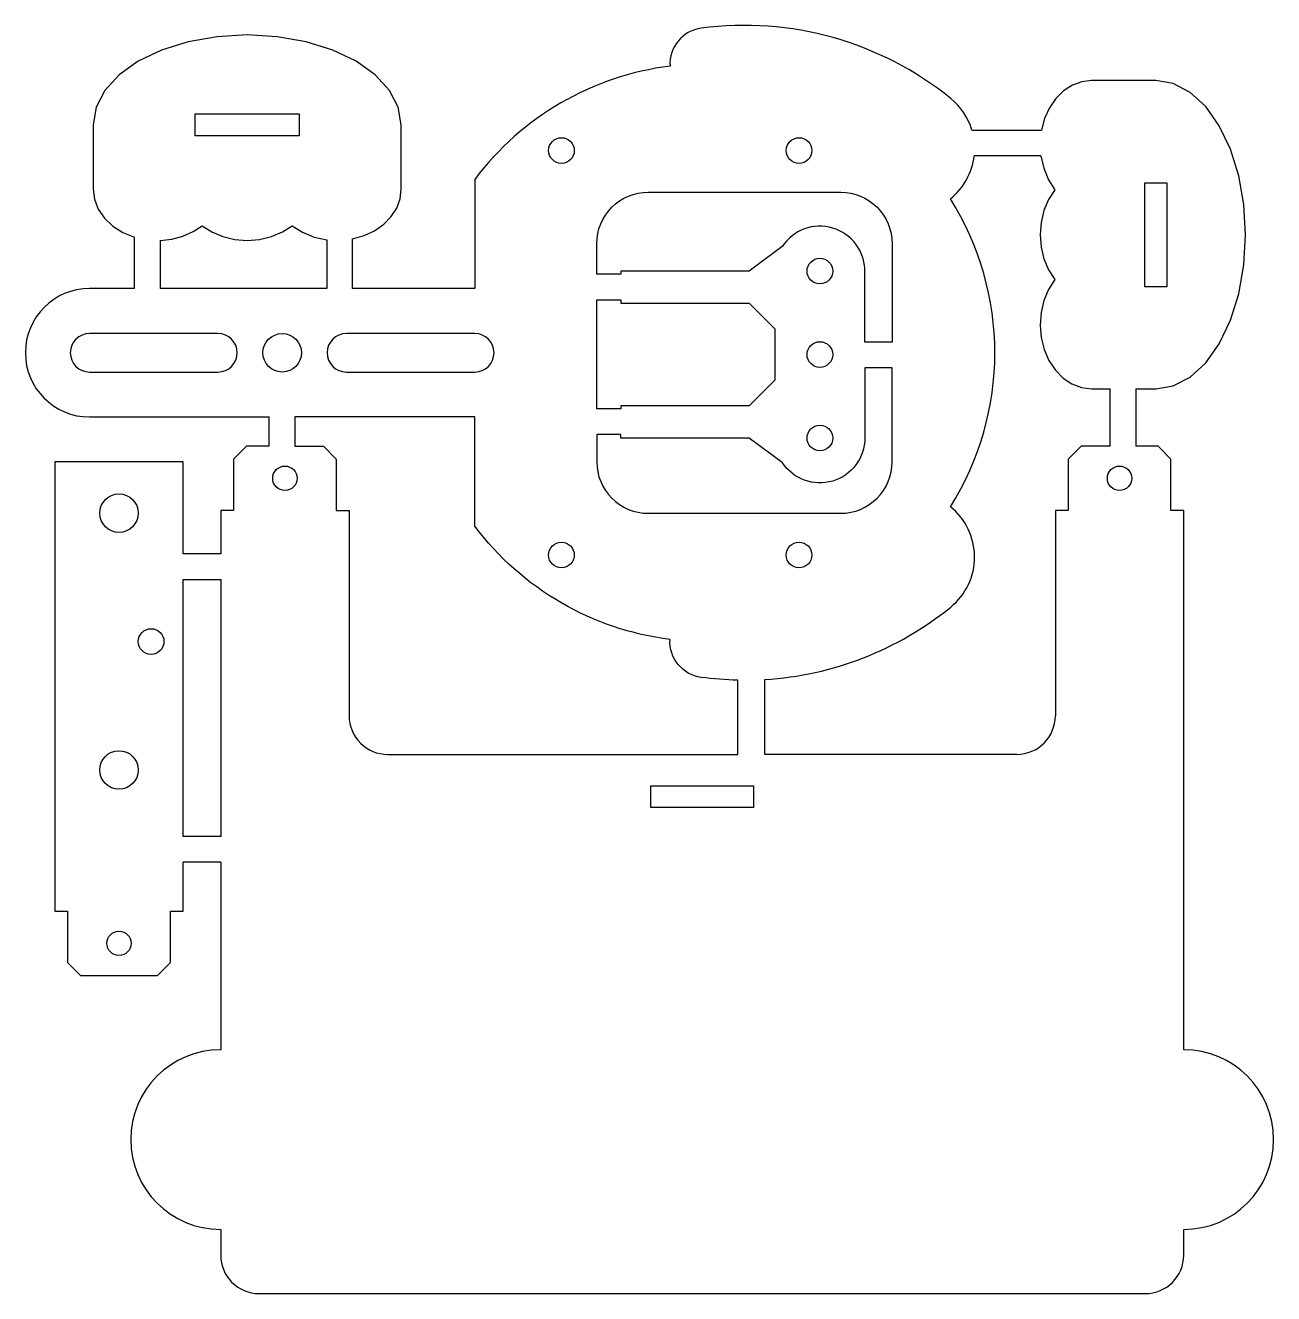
# Model space of a CAD drawing. Extents: x -47.5 to 49.7, y -204.6 to -105.8.
import ezdxf

# ---------------------------------------------------------------- set-up
doc = ezdxf.new("R2010")
doc.units = 0
doc.layers.get('0').update_dxf_attribs({"linetype": 'CONTINUOUS'})

msp = doc.modelspace()

# ---------------------------------------------------------------- linework, layer by layer
for p, q in [((40.542, -110.136), (35.542, -110.136)), ((-42.218, -113.579), (-42.218, -118.579)), ((-18.218, -118.579), (-18.218, -113.579)), ((26.227, -114), (31.646, -114)), ((31.602, -116), (26.399, -116)), ((-12.489, -117.831), (-12.489, -126.331)), ((-39, -126.331), (-39, -122.316)), ((-22, -126.331), (-22, -122.458)), ((-37, -122.575), (-37, -126.331)), ((-24, -122.53), (-24, -126.331)), ((-39, -126.331), (-42.489, -126.331)), ((-24, -126.331), (-37, -126.331)), ((-12.489, -126.331), (-22, -126.331)), ((35.542, -134.136), (37, -134.136)), ((37, -138.605), (37, -134.136)), ((39, -134.136), (39, -138.605)), ((39, -134.136), (40.542, -134.136)), ((-42.489, -136.331), (-28.5, -136.331)), ((-28.5, -138.605), (-28.5, -136.331)), ((-30.278, -138.605), (-31.278, -139.605)), ((-28.5, -138.605), (-30.278, -138.605)), ((34.722, -138.605), (33.722, -139.605)), ((37, -138.605), (34.722, -138.605)), ((40.722, -138.605), (39, -138.605)), ((41.722, -139.605), (40.722, -138.605)), ((-35.197, -139.821), (-45.197, -139.821)), ((-45.197, -139.821), (-45.197, -174.821)), ((-35.197, -147), (-35.197, -139.821)), ((-31.278, -139.605), (-31.278, -143.605)), ((33.722, -139.605), (33.722, -143.605)), ((41.722, -143.605), (41.722, -139.605)), ((-31.278, -143.605), (-32.278, -143.605)), ((-32.278, -143.605), (-32.278, -147)), ((33.722, -143.605), (32.722, -143.605)), ((32.722, -143.605), (32.722, -159.605)), ((42.722, -143.605), (41.722, -143.605)), ((42.722, -185.605), (42.722, -143.605)), ((-32.278, -147), (-35.197, -147)), ((10.103, -162.605), (10.103, -156.782)), ((29.722, -162.605), (10.103, -162.605)), ((-32.278, -171), (-35.197, -171)), ((-35.197, -174.821), (-35.197, -171)), ((-32.278, -171), (-32.278, -185.605)), ((-45.197, -174.821), (-44.197, -174.821)), ((-44.197, -174.821), (-44.197, -178.821)), ((-36.197, -178.821), (-36.197, -174.821)), ((-36.197, -174.821), (-35.197, -174.821)), ((-44.197, -178.821), (-43.197, -179.821)), ((-37.197, -179.821), (-36.197, -178.821)), ((-43.197, -179.821), (-37.197, -179.821)), ((-32.278, -199.605), (-32.278, -201.605)), ((42.722, -201.605), (42.722, -199.605)), ((-29.278, -204.605), (39.722, -204.605))]:
    msp.add_line(p, q)
for points in [[(-18.218, -113.579), (-18.449, -112.213), (-19.131, -110.9), (-20.24, -109.69), (-21.733, -108.629), (-23.551, -107.758), (-25.626, -107.112), (-27.877, -106.713), (-30.218, -106.579), (-32.559, -106.713), (-34.81, -107.112), (-36.885, -107.758), (-38.703, -108.629), (-40.196, -109.69), (-41.305, -110.9), (-41.987, -112.213), (-42.218, -113.579)], [(35.542, -110.136), (34.78, -110.227), (34.046, -110.498), (33.366, -110.94), (32.767, -111.534), (32.269, -112.261), (31.891, -113.093), (31.646, -114)], [(40.542, -134.136), (41.907, -133.905), (43.22, -133.222), (44.431, -132.113), (45.491, -130.621), (46.362, -128.802), (47.009, -126.728), (47.407, -124.477), (47.542, -122.136), (47.407, -119.794), (47.009, -117.543), (46.362, -115.469), (45.491, -113.65), (44.431, -112.158), (43.22, -111.049), (41.907, -110.366), (40.542, -110.136)], [(31.602, -116), (31.819, -116.964), (32.185, -117.854), (32.685, -118.636)], [(-42.218, -118.579), (-42.117, -119.378), (-41.819, -120.144), (-41.336, -120.848), (-40.686, -121.46), (-39.897, -121.956), (-39, -122.316)], [(-22, -122.458), (-21.109, -122.206), (-20.294, -121.824), (-19.583, -121.326), (-19.002, -120.73), (-18.572, -120.057), (-18.307, -119.331), (-18.218, -118.579)], [(32.685, -118.636), (32.199, -119.389), (31.838, -120.245), (31.617, -121.172), (31.542, -122.136), (31.617, -123.099), (31.838, -124.026), (32.199, -124.882), (32.685, -125.636)], [(-37, -122.575), (-36.095, -122.477), (-35.227, -122.248), (-34.426, -121.897), (-33.718, -121.435)], [(-33.718, -121.435), (-32.965, -121.921), (-32.108, -122.282), (-31.181, -122.504), (-30.218, -122.579), (-29.255, -122.504), (-28.328, -122.282), (-27.471, -121.921), (-26.718, -121.435)], [(-26.718, -121.435), (-25.913, -121.948), (-24.994, -122.318), (-24, -122.53)], [(32.685, -125.636), (32.195, -126.396), (31.833, -127.261), (31.613, -128.197), (31.542, -129.169), (31.623, -130.14), (31.854, -131.072), (32.225, -131.931), (32.723, -132.683), (33.328, -133.3), (34.017, -133.758), (34.765, -134.04), (35.542, -134.136)]]:
    msp.add_lwpolyline(points)
for points in [[(-26.168, -114.429), (-34.268, -114.429), (-34.268, -112.729), (-26.168, -112.729)], [(39.692, -126.186), (39.692, -118.086), (41.392, -118.086), (41.392, -126.186)], [(-1.114, -127.468), (8.886, -127.468), (10.886, -129.468), (10.886, -133.468), (8.886, -135.468), (-1.114, -135.468), (-1.114, -135.7), (-2.989, -135.7), (-2.989, -127.2), (-1.114, -127.2)], [(-35.197, -149), (-32.278, -149), (-32.278, -169), (-35.197, -169)], [(1.222, -166.755), (1.222, -165.055), (9.222, -165.055), (9.222, -166.755)]]:
    msp.add_lwpolyline(points, close=True)
for points in [[(1.011, -118.831), (16.011, -118.831, -0.414214), (20.011, -122.831), (20.011, -130.5), (17.886, -130.5), (17.886, -124.968, 0.745356), (11.457, -123.052), (8.886, -124.968), (-1.114, -124.968), (-1.114, -125.2), (-2.989, -125.2), (-2.989, -122.831, -0.414214)], [(-32.489, -132.831, 1), (-32.489, -129.831), (-42.489, -129.831, 1), (-42.489, -132.831)], [(-12.489, -132.831, 1), (-12.489, -129.831), (-22.489, -129.831, 1), (-22.489, -132.831)], [(16.011, -143.831, 0.414214), (20.011, -139.831), (20.011, -132.5), (17.886, -132.5), (17.886, -137.968, -0.745356), (11.457, -139.885), (8.886, -137.968), (-1.114, -137.968), (-1.114, -137.7), (-2.989, -137.7), (-2.989, -139.831, 0.414214), (1.011, -143.831)], [(-22.278, -159.605, 0.414214), (-19.278, -162.605), (8, -162.605), (8, -156.826, -0.028128), (5.142, -156.608, -0.393808), (2.716, -153.657, -0.203421), (-12.489, -144.831), (-12.489, -136.331), (-26.5, -136.331), (-26.5, -138.605), (-24.278, -138.605), (-23.278, -139.605), (-23.278, -143.605), (-22.278, -143.605)]]:
    msp.add_lwpolyline(points, format="xyb", close=True)
for centre, radius in [((-5.739, -115.581), 1), ((12.761, -115.581), 1), ((14.386, -124.968), 1), ((-27.489, -131.331), 1.5), ((14.386, -131.468), 1), ((14.386, -137.968), 1), ((-27.278, -141.105), 0.95), ((37.722, -141.105), 0.95), ((-40.197, -143.821), 1.5), ((-5.739, -147.081), 1), ((12.761, -147.081), 1), ((-37.697, -153.821), 1), ((-40.197, -163.821), 1.5), ((-40.197, -177.321), 0.95)]:
    msp.add_circle(centre, radius)
for centre, radius, start, end in [((5.511, -108.831), 2.801, 97.59437, 183.5685), ((8.511, -131.331), 25.5, 50.94281, 97.59462), ((5.511, -131.331), 22.5, 97.137, 143.1301), ((21.421, -115.421), 5.011, 16.47897, 50.94281), ((21.421, -115.421), 5.011, 308.60627, 353.37089), ((5.511, -131.331), 22.5, -32.21254, 32.21254), ((-42.489, -131.331), 5, 90, 270), ((21.421, -147.241), 5.011, -50.94519, 51.39373), ((8.511, -131.331), 25.5, 273.57884, 309.05672), ((29.722, -159.605), 3, -90, 0), ((-32.278, -192.605), 7, 90, 270), ((42.722, -192.605), 7, -90, 90), ((-29.278, -201.605), 3, 180, 270), ((39.722, -201.605), 3, 270, 360)]:
    msp.add_arc(centre, radius, start, end)

doc.saveas('drawing.dxf')
